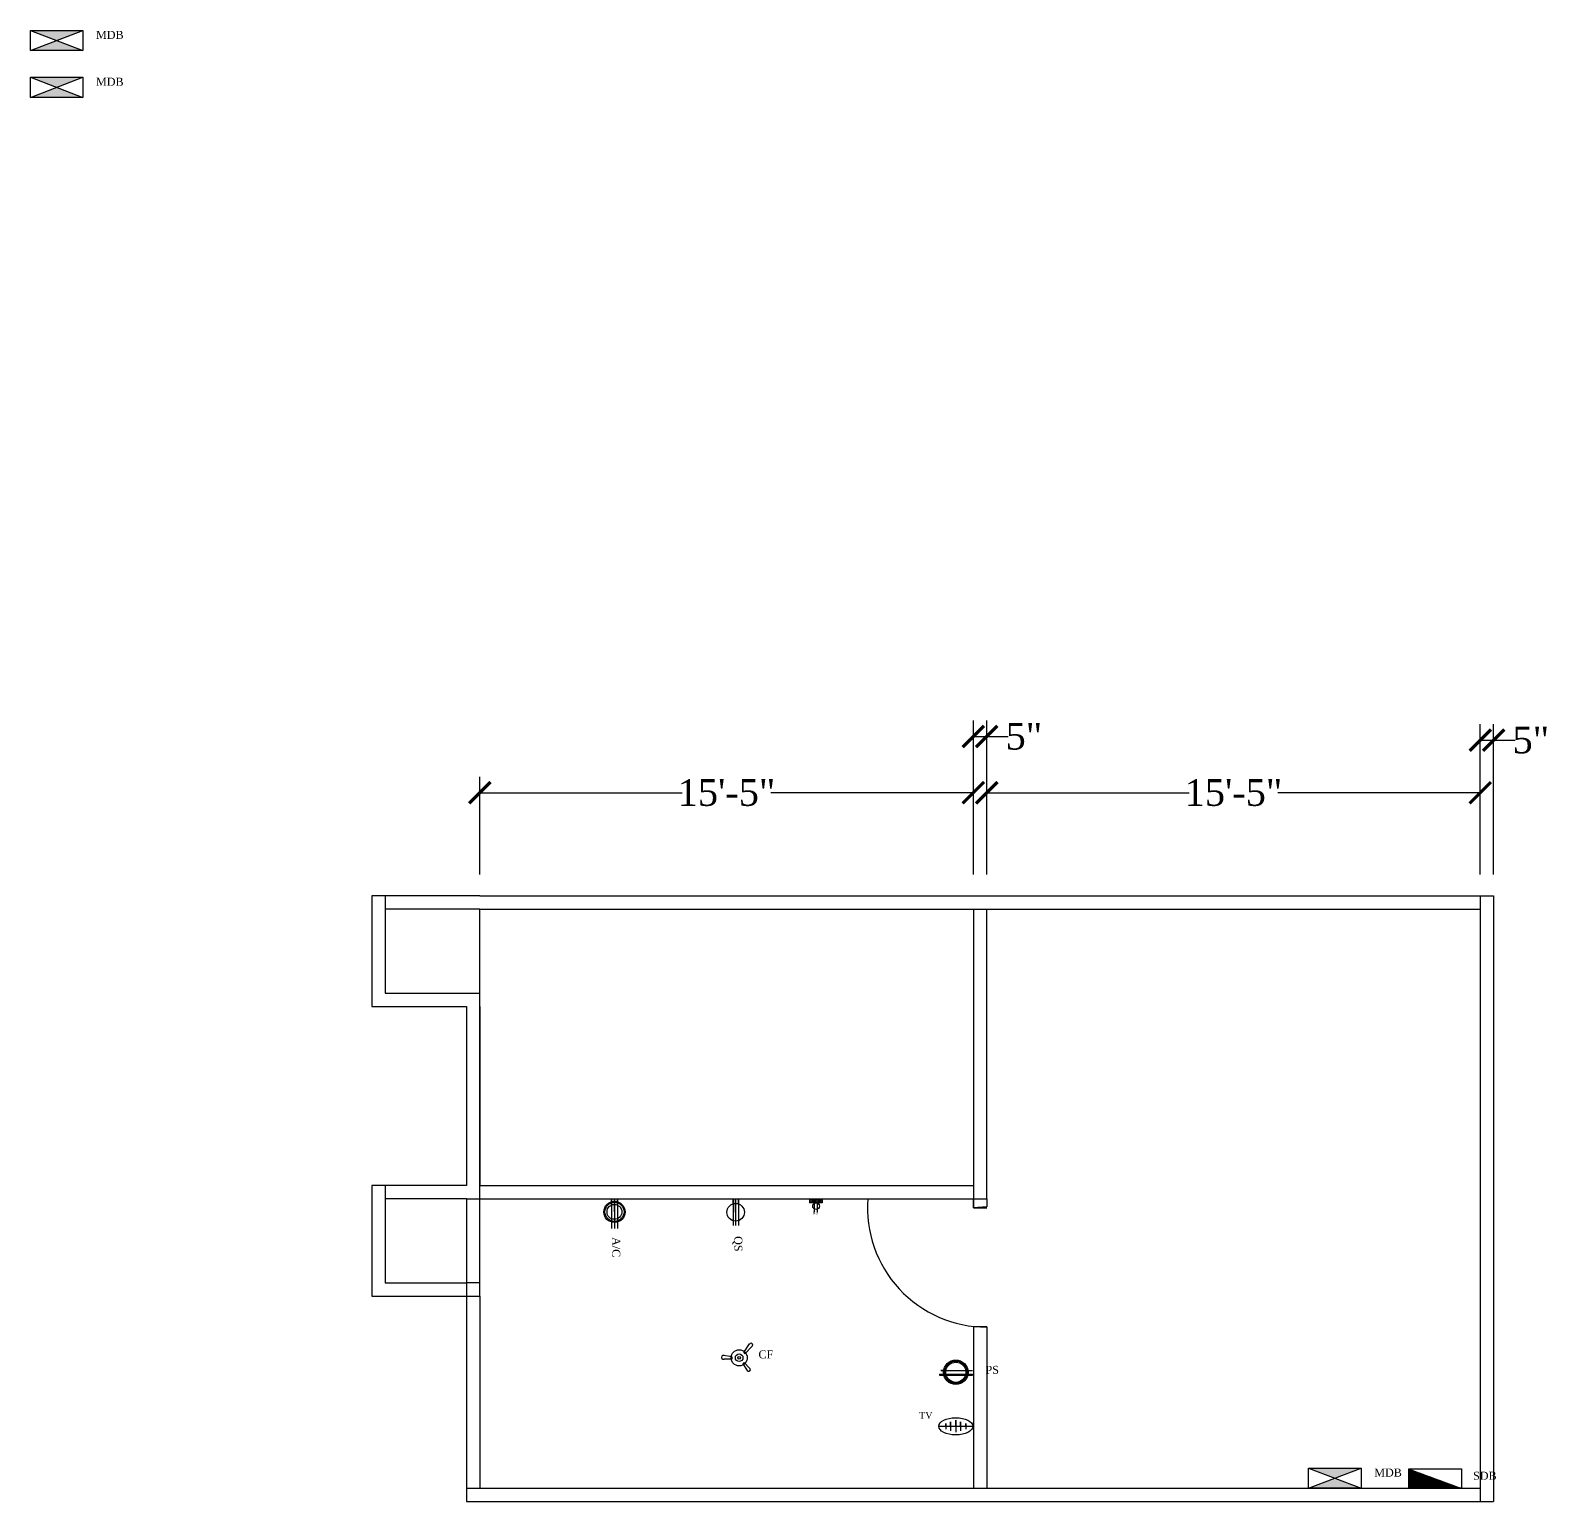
# Model space of a CAD drawing. Header units: inches. Extents: x -864 to 6721, y 1071 to 2315.
# Drawn here: x 6151 to 6721, y 1356 to 1907 of the extents above; entities that cross this region are included whole.
import ezdxf

# ---------------------------------------------------------------- set-up
doc = ezdxf.new("R2010")
doc.units = ezdxf.units.IN
for name, color, linetype in [('AC', 52, 'Continuous'), ('AS', 11, 'Continuous'), ('BP', 6, 'Continuous'), ('Door', 201, 'Continuous'), ('MDB', 1, 'Continuous'), ('PS', 22, 'Continuous'), ('QS', 20, 'Continuous'), ('SDB', 14, 'Continuous')]:
    doc.layers.add(name, color=color, linetype=linetype)
doc.styles.get("Standard").update_dxf_attribs({"font": 'times.ttf'})
doc.dimstyles.new('ISO-25$0', dxfattribs={"dimtxt": 10, "dimasz": 8, "dimexe": 6, "dimexo": 8, "dimgap": 0.09, "dimtad": 0, "dimtih": 1, "dimtoh": 1, "dimdec": 0, "dimzin": 0, "dimlunit": 3, "dimtxsty": 'Standard', "dimblk": 'ARCHTICK', "dimcen": 5.09, "dimadec": 0, "dimazin": 0, "dimtfac": 1, "dimtdec": 0, "dimtmove": 0, "dimatfit": 3, "dimldrblk": 'ARCHTICK', "dimfxl": 1, "dimarcsym": 0})

# ---------------------------------------------------------------- blocks, each defined once
blk = doc.blocks.new('_ArchTick')
at = {"color": 0, "linetype": 'ByBlock', "const_width": 0.15}
blk.add_lwpolyline([(-0.5, -0.5), (0.5, 0.5)], dxfattribs=at)
blk = doc.blocks.new('*D80')
at = {"layer": 'Defpoints', "color": 0}
for p in [(6504.8, 1621.57), (6319.8, 1582.91), (6504.8, 1582.91)]:
    blk.add_point(p, dxfattribs=at)
at = {"layer": 'Door', "color": 0, "lineweight": -2}
for p, q in [((6319.8, 1590.91), (6319.8, 1627.57)), ((6504.8, 1590.91), (6504.8, 1627.57)), ((6319.8, 1621.57), (6395.69, 1621.57)), ((6504.8, 1621.57), (6428.91, 1621.57))]:
    blk.add_line(p, q, dxfattribs=at)
at = {"layer": 'Door', "color": 0, "lineweight": -2, "xscale": 8, "yscale": 8, "zscale": 8, "rotation": 180}
blk.add_blockref('_ArchTick', (6319.8, 1621.57), dxfattribs=at)
at = {"layer": 'Door', "color": 0, "lineweight": -2, "xscale": 8, "yscale": 8, "zscale": 8}
blk.add_blockref('_ArchTick', (6504.8, 1621.57), dxfattribs=at)
at = {"layer": 'Door', "color": 0, "insert": (6412.3, 1621.57), "char_height": 10, "attachment_point": 5}
blk.add_mtext('15\'-5"', dxfattribs=at)
blk = doc.blocks.new('*D81')
at = {"layer": 'Defpoints', "color": 0}
for p in [(6509.8, 1642.66), (6504.8, 1582.91), (6509.8, 1582.91)]:
    blk.add_point(p, dxfattribs=at)
at = {"layer": 'Door', "color": 0, "lineweight": -2}
for p, q in [((6504.8, 1590.91), (6504.8, 1648.66)), ((6509.8, 1590.91), (6509.8, 1648.66)), ((6504.8, 1642.66), (6509.8, 1642.66)), ((6509.8, 1642.66), (6517.8, 1642.66))]:
    blk.add_line(p, q, dxfattribs=at)
at = {"layer": 'Door', "color": 0, "lineweight": -2, "xscale": 8, "yscale": 8, "zscale": 8, "rotation": 180}
blk.add_blockref('_ArchTick', (6504.8, 1642.66), dxfattribs=at)
at = {"layer": 'Door', "color": 0, "lineweight": -2, "xscale": 8, "yscale": 8, "zscale": 8}
blk.add_blockref('_ArchTick', (6509.8, 1642.66), dxfattribs=at)
at = {"layer": 'Door', "color": 0, "insert": (6523.75, 1642.66), "char_height": 10, "attachment_point": 5}
blk.add_mtext('5"', dxfattribs=at)
blk = doc.blocks.new('*D82')
at = {"layer": 'Defpoints', "color": 0}
for p in [(6694.8, 1621.57), (6509.8, 1582.91), (6694.8, 1582.91)]:
    blk.add_point(p, dxfattribs=at)
at = {"layer": 'Door', "color": 0, "lineweight": -2}
for p, q in [((6509.8, 1590.91), (6509.8, 1627.57)), ((6694.8, 1590.91), (6694.8, 1627.57)), ((6509.8, 1621.57), (6585.69, 1621.57)), ((6694.8, 1621.57), (6618.91, 1621.57))]:
    blk.add_line(p, q, dxfattribs=at)
at = {"layer": 'Door', "color": 0, "lineweight": -2, "xscale": 8, "yscale": 8, "zscale": 8, "rotation": 180}
blk.add_blockref('_ArchTick', (6509.8, 1621.57), dxfattribs=at)
at = {"layer": 'Door', "color": 0, "lineweight": -2, "xscale": 8, "yscale": 8, "zscale": 8}
blk.add_blockref('_ArchTick', (6694.8, 1621.57), dxfattribs=at)
at = {"layer": 'Door', "color": 0, "insert": (6602.3, 1621.57), "char_height": 10, "attachment_point": 5}
blk.add_mtext('15\'-5"', dxfattribs=at)
blk = doc.blocks.new('*D83')
at = {"layer": 'Defpoints', "color": 0}
for p in [(6699.8, 1641.26), (6694.8, 1582.91), (6699.8, 1582.91)]:
    blk.add_point(p, dxfattribs=at)
at = {"layer": 'Door', "color": 0, "lineweight": -2}
for p, q in [((6694.8, 1590.91), (6694.8, 1647.26)), ((6699.8, 1590.91), (6699.8, 1647.26)), ((6694.8, 1641.26), (6699.8, 1641.26)), ((6699.8, 1641.26), (6707.8, 1641.26))]:
    blk.add_line(p, q, dxfattribs=at)
at = {"layer": 'Door', "color": 0, "lineweight": -2, "xscale": 8, "yscale": 8, "zscale": 8, "rotation": 180}
blk.add_blockref('_ArchTick', (6694.8, 1641.26), dxfattribs=at)
at = {"layer": 'Door', "color": 0, "lineweight": -2, "xscale": 8, "yscale": 8, "zscale": 8}
blk.add_blockref('_ArchTick', (6699.8, 1641.26), dxfattribs=at)
at = {"layer": 'Door', "color": 0, "insert": (6713.75, 1641.26), "char_height": 10, "attachment_point": 5}
blk.add_mtext('5"', dxfattribs=at)
blk = doc.blocks.new('CF')
for p, q in [((6037.72, 1830.31), (6039.92, 1833.58)), ((6029.84, 1827.84), (6029.83, 1827.84)), ((6033.29, 1828.68), (6030.07, 1829.25)), ((6033.29, 1827.89), (6030.33, 1827.85)), ((6033.29, 1828.68), (6033.29, 1827.89)), ((6037.72, 1830.31), (6038.16, 1829.89)), ((6038.16, 1829.89), (6040.97, 1832.88)), ((6037.88, 1826.54), (6037.39, 1826.07)), ((6037.39, 1826.07), (6039.04, 1823.62)), ((6037.88, 1826.54), (6039.82, 1824.44))]:
    blk.add_line(p, q)
for radius in [3.04, 1.43, 0.523]:
    blk.add_circle((6035.99, 1828.35), radius)
for centre, radius, start, end in [((6040.43, 1833.24), 0.633, 316.8291, 156.5651), ((6030.07, 1828.52), 0.723, 70.015, 290.2697), ((6039.58, 1823.89), 0.604, 205.9029, 67.2743)]:
    blk.add_arc(centre, radius, start, end)
at = {"insert": (6043.22, 1831.13), "char_height": 3, "width": 24.2063, "attachment_point": 1}
blk.add_mtext('{\\fTimes New Roman|b0|i0|c0|p18;CF}', dxfattribs=at)
blk = doc.blocks.new('PB')
for p, q in [((5607.37, 1395.2), (5612.01, 1393.92)), ((5612.01, 1395.2), (5607.37, 1393.92)), ((5607.37, 1393.92), (5607.37, 1395.2)), ((5607.37, 1395.2), (5608.13, 1395.2)), ((5608.13, 1395.2), (5608.13, 1393.92)), ((5608.88, 1393.92), (5608.88, 1395.2)), ((5608.88, 1395.2), (5609.69, 1395.2)), ((5609.29, 1395.2), (5609.29, 1398.69)), ((5609.69, 1395.2), (5609.69, 1393.92)), ((5610.24, 1398.69), (5610.24, 1395.2)), ((5610.36, 1393.92), (5610.36, 1395.2)), ((5610.36, 1395.2), (5611.19, 1395.2)), ((5611.19, 1395.2), (5611.19, 1393.92)), ((5612.01, 1393.92), (5612.01, 1395.2)), ((5607.37, 1394.56), (5612.01, 1394.56)), ((5608.13, 1393.92), (5608.88, 1393.92)), ((5609.69, 1393.92), (5610.36, 1393.92)), ((5611.19, 1393.92), (5611.25, 1394.13))]:
    blk.add_line(p, q)
blk.add_lwpolyline([(5607.37, 1395.2), (5612.01, 1395.2), (5612.01, 1393.92), (5607.37, 1393.92)], close=True)
blk.add_circle((5609.69, 1396.49), 1.28)
at = {"insert": (5609.05, 1399.57), "char_height": 1, "width": 2.2568, "attachment_point": 1}
blk.add_mtext('PB', dxfattribs=at)

msp = doc.modelspace()

# ---------------------------------------------------------------- hatches: boundary and pattern name
at = {"layer": 'MDB'}
h = msp.add_hatch(color=256, dxfattribs=at)
h.paths.add_polyline_path([(6171.06, 1907.24), (6151.38, 1907.24), (6161.22, 1903.46)])
h.paths.add_polyline_path([(6161.22, 1903.46), (6151.38, 1899.68), (6171.06, 1899.68)])
h = msp.add_hatch(color=256, dxfattribs=at)
h.paths.add_polyline_path([(6171.06, 1889.68), (6151.38, 1889.68), (6161.22, 1885.91)])
h.paths.add_polyline_path([(6161.22, 1885.91), (6151.38, 1882.13), (6171.06, 1882.13)])
h = msp.add_hatch(color=256, dxfattribs=at)
h.paths.add_polyline_path([(6650.13, 1368.47), (6630.45, 1368.47), (6640.29, 1364.69)])
h.paths.add_polyline_path([(6640.29, 1364.69), (6630.45, 1360.91), (6650.13, 1360.91)])
at = {"layer": 'PS'}
h = msp.add_hatch(color=256, dxfattribs=at)
h.paths.add_polyline_path([(6493.7, 1403.65), (6492.1, 1403.65), (6492.1, 1403.25), (6493.79, 1403.25, -0.02234)])
h.paths.add_polyline_path([(6494.11, 1403.65), (6493.7, 1403.65, 0.02234), (6493.79, 1403.25), (6494.2, 1403.25, -0.024593)])
h.paths.add_polyline_path([(6494.52, 1403.65), (6494.11, 1403.65, 0.024593), (6494.2, 1403.25), (6494.62, 1403.25, -0.027368)])
h.paths.add_polyline_path([(6501.92, 1403.65), (6494.52, 1403.65, 0.027368), (6494.62, 1403.25), (6501.82, 1403.25, 0.027368)])
h.paths.add_polyline_path([(6502.33, 1403.65), (6501.92, 1403.65, -0.027368), (6501.82, 1403.25), (6502.24, 1403.25, 0.024593)])
h.paths.add_polyline_path([(6502.74, 1403.65), (6502.33, 1403.65, -0.024593), (6502.24, 1403.25), (6502.65, 1403.25, 0.02234)])
h.paths.add_polyline_path([(6504.51, 1403.65), (6502.74, 1403.65, -0.02234), (6502.65, 1403.25), (6504.51, 1403.25)])
at = {"layer": 'SDB'}
h = msp.add_hatch(dxfattribs=at)
h.set_pattern_fill('ANSI31', color=256, style=0)
h.set_pattern_definition([(45, (6462.55401, 1220.24437), (-0.08838835, 0.08838835), [])])
h.paths.add_polyline_path([(6668.05, 1368.14), (6668.05, 1360.91), (6687.73, 1360.91)])

# ---------------------------------------------------------------- linework, layer by layer
at = {"layer": 'AC'}
for p, q in [((6369.17, 1467.04), (6369.17, 1469.41)), ((6369.17, 1469.41), (6369.17, 1458.21)), ((6370.29, 1464.49), (6370.29, 1469.41)), ((6370.29, 1469.41), (6370.29, 1458.21)), ((6371.48, 1467), (6371.48, 1469.41)), ((6371.48, 1469.41), (6371.48, 1458.21))]:
    msp.add_line(p, q, dxfattribs=at)
for radius in [3.98, 3.58, 2.78]:
    msp.add_circle((6370.29, 1464.49), radius, dxfattribs=at)
at = {"layer": 'AS'}
for p, q in [((6491.82, 1384.13), (6504.57, 1384.13)), ((6494.48, 1384.13), (6494.48, 1385.19)), ((6494.48, 1385.19), (6494.48, 1383.07)), ((6496.29, 1384.13), (6496.29, 1385.87)), ((6496.29, 1385.87), (6496.29, 1382.47)), ((6498.19, 1384.13), (6498.19, 1386.48)), ((6498.19, 1386.48), (6498.19, 1381.98)), ((6500, 1384.13), (6500, 1385.87)), ((6500, 1385.87), (6500, 1382.47)), ((6501.97, 1384.13), (6501.97, 1385.19)), ((6501.97, 1385.19), (6501.97, 1383.07))]:
    msp.add_line(p, q, dxfattribs=at)
msp.add_ellipse((6498.19, 1384.13), major_axis=(-6.38, 0), ratio=0.505636, dxfattribs=at)
at = {"layer": 'Door'}
for p, q in [((6284.3, 1582.91), (6279.3, 1582.91)), ((6279.3, 1582.91), (6279.3, 1546.41)), ((6314.8, 1582.91), (6284.3, 1582.91)), ((6284.3, 1582.91), (6284.3, 1546.41)), ((6319.8, 1582.91), (6314.8, 1582.91)), ((6319.8, 1582.91), (6504.8, 1582.91)), ((6504.8, 1582.91), (6509.8, 1582.91)), ((6509.8, 1582.91), (6694.8, 1582.91)), ((6694.8, 1582.91), (6699.8, 1582.91)), ((6694.8, 1582.91), (6694.8, 1355.91)), ((6699.8, 1582.91), (6699.8, 1355.91)), ((6314.8, 1577.91), (6284.3, 1577.91)), ((6319.8, 1577.91), (6314.8, 1577.91)), ((6319.8, 1577.91), (6504.8, 1577.91)), ((6319.8, 1469.41), (6319.8, 1577.91)), ((6504.8, 1577.91), (6509.8, 1577.91)), ((6504.8, 1577.91), (6504.8, 1469.41)), ((6509.8, 1577.91), (6694.8, 1577.91)), ((6509.8, 1469.41), (6509.8, 1577.91)), ((6279.3, 1546.41), (6279.3, 1541.41)), ((6284.3, 1546.41), (6314.8, 1546.41)), ((6314.8, 1546.41), (6319.8, 1546.41)), ((6279.3, 1541.41), (6284.3, 1541.41)), ((6284.3, 1541.41), (6314.8, 1541.41)), ((6314.8, 1541.41), (6314.8, 1474.41)), ((6319.8, 1541.41), (6319.8, 1474.41)), ((6284.3, 1474.41), (6279.3, 1474.41)), ((6279.3, 1474.41), (6279.3, 1437.91)), ((6314.8, 1474.41), (6284.3, 1474.41)), ((6284.3, 1474.41), (6284.3, 1437.91)), ((6314.8, 1469.41), (6284.3, 1469.41)), ((6314.8, 1469.41), (6319.8, 1469.41)), ((6314.8, 1469.41), (6314.8, 1432.91)), ((6319.8, 1469.41), (6319.8, 1474.41)), ((6319.8, 1474.41), (6504.8, 1474.41)), ((6319.8, 1469.41), (6509.8, 1469.41)), ((6319.8, 1432.91), (6319.8, 1469.41)), ((6504.8, 1474.41), (6504.8, 1474.41)), ((6504.8, 1474.41), (6504.8, 1469.41)), ((6504.8, 1469.41), (6504.8, 1465.96)), ((6504.8, 1465.96), (6504.8, 1469.41)), ((6504.8, 1469.41), (6504.8, 1465.96)), ((6509.8, 1469.41), (6509.8, 1466.41)), ((6509.8, 1466.41), (6504.8, 1465.96)), ((6504.8, 1465.96), (6509.8, 1465.96)), ((6279.3, 1437.91), (6279.3, 1432.91)), ((6284.3, 1437.91), (6314.8, 1437.91)), ((6319.8, 1437.91), (6314.8, 1437.91)), ((6319.8, 1432.91), (6319.8, 1437.91)), ((6319.8, 1437.91), (6319.8, 1437.91)), ((6279.3, 1432.91), (6284.3, 1432.91)), ((6284.3, 1432.91), (6314.8, 1432.91)), ((6314.8, 1432.91), (6314.8, 1365.91)), ((6314.8, 1432.91), (6319.8, 1432.91)), ((6319.8, 1432.91), (6319.8, 1365.91)), ((6504.8, 1421.41), (6504.8, 1421.41)), ((6509.8, 1421.41), (6504.8, 1421.41)), ((6504.8, 1421.41), (6504.8, 1360.91)), ((6509.8, 1421.41), (6509.8, 1360.91)), ((6314.8, 1365.91), (6314.8, 1360.91)), ((6314.8, 1360.91), (6314.8, 1355.91)), ((6314.8, 1360.91), (6499.8, 1360.91)), ((6319.8, 1365.91), (6319.8, 1360.91)), ((6499.8, 1360.91), (6504.8, 1360.91)), ((6504.8, 1360.91), (6689.8, 1360.91)), ((6504.8, 1360.91), (6509.8, 1360.91)), ((6689.8, 1360.91), (6694.8, 1360.91)), ((6314.8, 1355.91), (6499.8, 1355.91)), ((6499.8, 1355.91), (6504.8, 1355.91)), ((6504.8, 1355.91), (6689.8, 1355.91)), ((6689.8, 1355.91), (6694.8, 1355.91)), ((6694.8, 1355.91), (6699.8, 1355.91))]:
    msp.add_line(p, q, dxfattribs=at)
msp.add_arc((6509.8, 1465.96), 44.66, 175.5715, 270, dxfattribs=at)
at = {"layer": 'MDB'}
for p, q in [((6151.38, 1907.24), (6171.06, 1899.68)), ((6151.38, 1899.68), (6171.06, 1907.24)), ((6151.38, 1889.68), (6171.06, 1882.13)), ((6151.38, 1882.13), (6171.06, 1889.68)), ((6630.45, 1368.47), (6650.13, 1360.91)), ((6630.45, 1360.91), (6650.13, 1368.47))]:
    msp.add_line(p, q, dxfattribs=at)
for points in [[(6151.38, 1907.24), (6171.06, 1907.24), (6171.06, 1899.68), (6151.38, 1899.68)], [(6151.38, 1889.68), (6171.06, 1889.68), (6171.06, 1882.13), (6151.38, 1882.13)], [(6630.45, 1368.47), (6650.13, 1368.47), (6650.13, 1360.91), (6630.45, 1360.91)]]:
    msp.add_lwpolyline(points, close=True, dxfattribs=at)
at = {"layer": 'PS'}
msp.add_line((6504.51, 1403.65), (6504.51, 1403.25), dxfattribs=at)
at = {"layer": 'QS'}
for p, q in [((6414.8, 1467.52), (6414.8, 1469.41)), ((6414.8, 1469.41), (6414.8, 1459.38)), ((6415.69, 1464.35), (6415.69, 1469.41)), ((6415.69, 1469.41), (6415.69, 1459.38)), ((6416.79, 1467.45), (6416.79, 1469.41)), ((6416.79, 1469.41), (6416.79, 1459.38))]:
    msp.add_line(p, q, dxfattribs=at)
msp.add_circle((6415.69, 1464.35), 3.29, dxfattribs=at)
at = {"layer": 'SDB', "color": 22}
for p, q in [((6492.1, 1403.65), (6504.51, 1403.65)), ((6493.79, 1403.25), (6492.1, 1403.25)), ((6492.1, 1403.25), (6504.51, 1403.25)), ((6493.69, 1405.03), (6492.61, 1405.03)), ((6492.61, 1405.03), (6504.51, 1405.03))]:
    msp.add_line(p, q, dxfattribs=at)
at = {"layer": 'SDB'}
msp.add_line((6492.1, 1403.65), (6492.1, 1403.25), dxfattribs=at)
msp.add_lwpolyline([(6668.05, 1368.14), (6687.73, 1368.14), (6687.73, 1360.91), (6668.05, 1360.91)], close=True, dxfattribs=at)
at = {"layer": 'SDB', "color": 22}
for radius in [4.58, 4.18, 3.78]:
    msp.add_circle((6498.22, 1404.39), radius, dxfattribs=at)

# ---------------------------------------------------------------- block references
at = {"rotation": 180}
msp.add_blockref('PB', (12055.56, 2863.12), dxfattribs=at)
at = {"layer": 'Door'}
msp.add_blockref('CF', (381.04, -418.55), dxfattribs=at)

# ---------------------------------------------------------------- texts
at = {"color": 0, "char_height": 3, "attachment_point": 1, "rotation": 270}
for s, insert, width in [('{\\fTimes New Roman|b0|i0|c0|p18;A/C}', (6372.47, 1455.05), 9.2016), ('{\\fTimes New Roman|b0|i0|c0|p18;QS}', (6418.22, 1455.4), 10.4564)]:
    msp.add_mtext(s, dxfattribs=dict(at, insert=insert, width=width))
at = {"layer": 'AS', "insert": (6509.35, 1406.78), "char_height": 3, "width": 9.4107, "attachment_point": 1}
msp.add_mtext('{\\fTimes New Roman|b0|i0|c0|p18;\\C0;PS}', dxfattribs=at)
at = {"layer": 'BP', "char_height": 3, "attachment_point": 1}
for s, insert, width in [('{\\fTimes New Roman|b0|i0|c0|p18;\\C7;MDB}', (6175.99, 1907.06), 18.5099), ('{\\fTimes New Roman|b0|i0|c0|p18;\\C7;MDB}', (6175.99, 1889.5), 18.5099), ('{\\fTimes New Roman|b0|i0|c0|p18;\\C7;MDB}', (6655.05, 1368.29), 18.5099), ('{\\fTimes New Roman|b0|i0|c0|p18;\\C0;SDB}', (6692.08, 1367.11), 18.1283)]:
    msp.add_mtext(s, dxfattribs=dict(at, insert=insert, width=width))
at = {"layer": 'Door', "insert": (6484.47, 1389.49), "char_height": 2.5, "width": 5.9384, "attachment_point": 1}
msp.add_mtext('{\\C7;TV}', dxfattribs=at)

# ---------------------------------------------------------------- dimensions: what is measured, and where the dimension line sits
at = {"layer": 'Door'}
for base, p1, p2, picture, middle in [((6509.8, 1642.66), (6504.8, 1582.91), (6509.8, 1582.91), '*D81', (6523.75, 1642.66)), ((6699.8, 1641.26), (6694.8, 1582.91), (6699.8, 1582.91), '*D83', (6713.75, 1641.26)), ((6504.8, 1621.57), (6319.8, 1582.91), (6504.8, 1582.91), '*D80', (6412.3, 1621.57)), ((6694.8, 1621.57), (6509.8, 1582.91), (6694.8, 1582.91), '*D82', (6602.3, 1621.57))]:
    dim = msp.add_linear_dim(base=base, p1=p1, p2=p2, dimstyle='ISO-25$0', dxfattribs=at)
    dim.commit()
    dim.dimension.update_dxf_attribs({"geometry": picture, "text_midpoint": middle})

doc.saveas('drawing.dxf')
